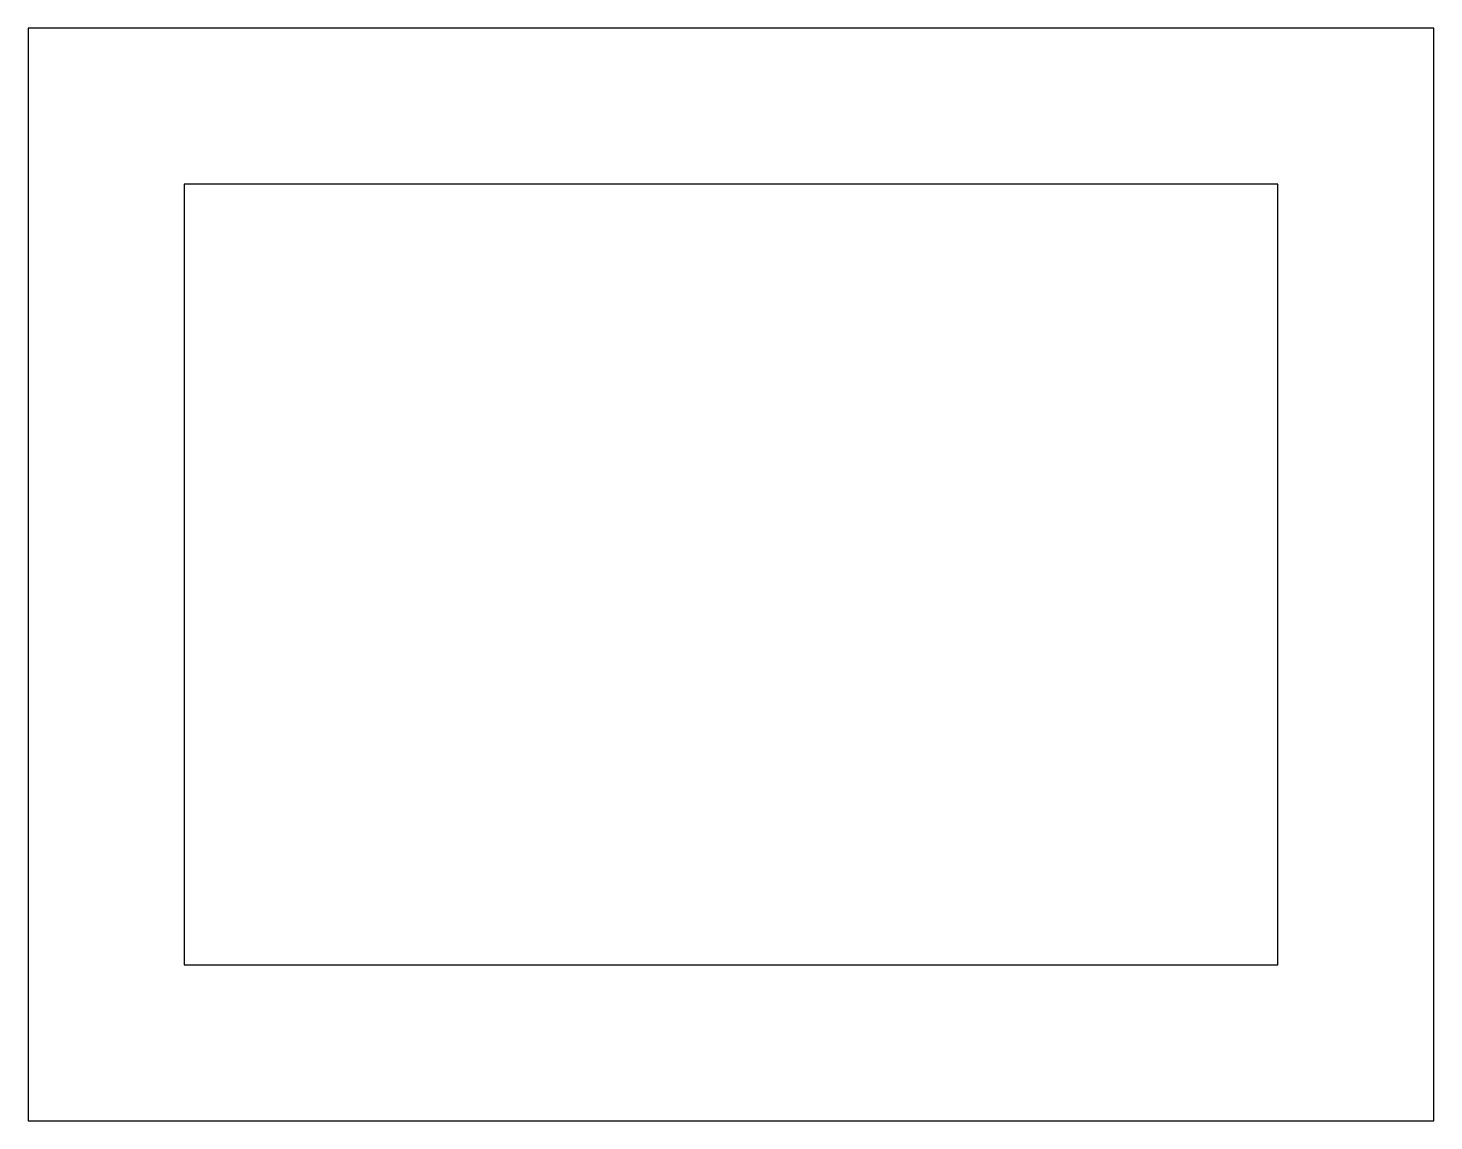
# Model space of a CAD drawing. Header units: millimetres. Extents: x 10 to 100, y 10 to 80.
import ezdxf

# ---------------------------------------------------------------- set-up
doc = ezdxf.new("R2010")
doc.units = ezdxf.units.MM
doc.layers.add('CUT', color=7, linetype='Continuous')

msp = doc.modelspace()

# ---------------------------------------------------------------- linework, layer by layer
at = {"layer": 'CUT'}
for points in [[(100, 80), (10, 80)], [(10, 80), (10, 10)], [(100, 10), (100, 80)], [(90, 70), (20, 70)], [(20, 70), (20, 20)], [(90, 20), (90, 70)], [(20, 20), (90, 20)], [(10, 10), (100, 10)]]:
    msp.add_open_spline(points, degree=1, dxfattribs=at)

doc.saveas('drawing.dxf')
